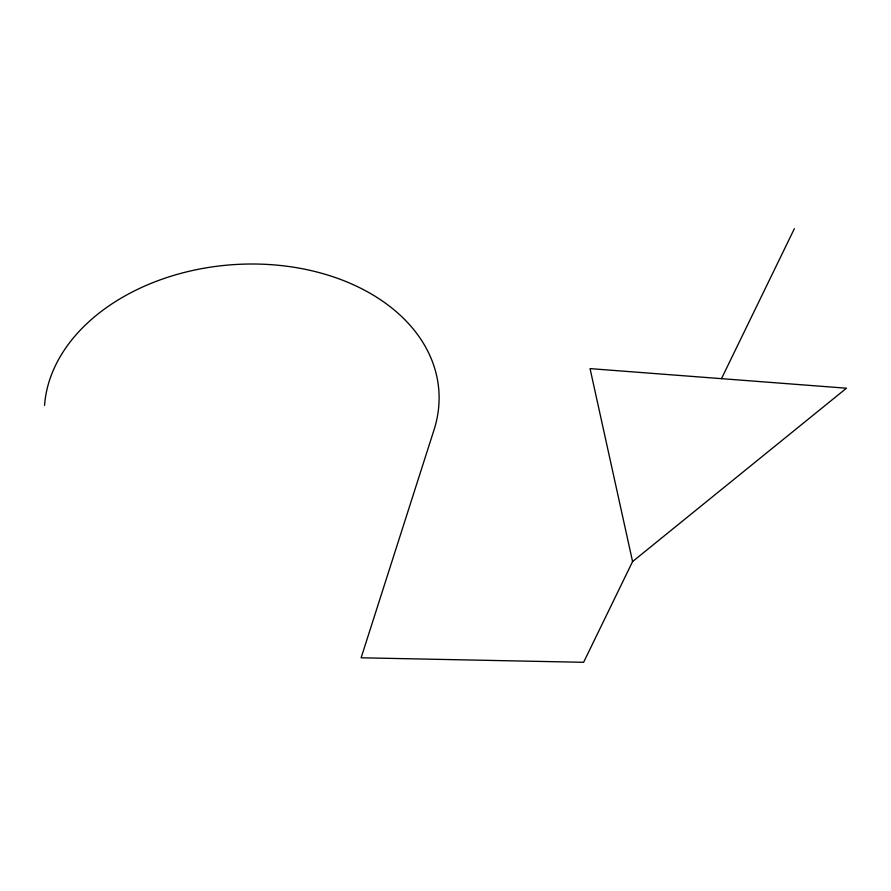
<?xml version="1.0" encoding="UTF-8"?>
<svg xmlns="http://www.w3.org/2000/svg" width="891" height="891" viewBox="0 0 891 891"><rect width="100%" height="100%" fill="white"/><g stroke="black" fill="none" stroke-linecap="round" stroke-linejoin="round"><path stroke-width="1.34" d="M632.577 561.564L590.054 368.618L846.45 388.209L632.577 561.564L583.616 662.303L361.122 657.792L434.017 429.908A197.691 140.912 -4.4 0 0 269.16 264.538A197.691 140.912 -4.4 0 0 44.55 405.427M721.476 378.664L794.36 228.697"/></g></svg>
